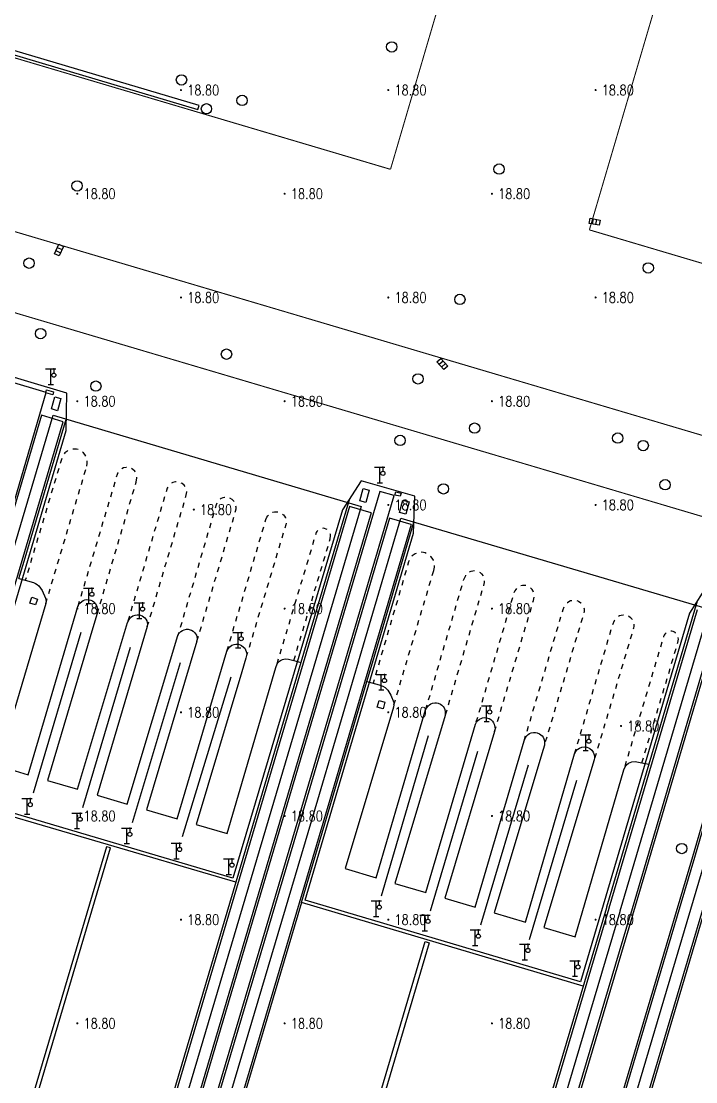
# Model space of a CAD drawing. Extents: x 404846 to 408477, y 3390929 to 3392894.
# Drawn here: x 407075.9 to 407141, y 3391818.7 to 3391921 of the extents above; entities that cross this region are included whole.
import ezdxf
from ezdxf.enums import TextEntityAlignment as Align

# ---------------------------------------------------------------- set-up
doc = ezdxf.new("R2010")
doc.units = 0
doc.header["$LTSCALE"] = 0.5
doc.header["$PDSIZE"] = 0.2
doc.linetypes.add('X6', pattern=[2, 1, -1])
doc.layers.get('0').update_dxf_attribs({"linetype": 'CONTINUOUS'})
for name, color, linetype in [('3221', 6, 'CONTINUOUS'), ('DLSS', 4, 'CONTINUOUS'), ('DMTZ', 3, 'CONTINUOUS'), ('FZTZ', 7, 'CONTINUOUS'), ('GCD', 1, 'CONTINUOUS'), ('GXYZ', 2, 'CONTINUOUS'), ('JMD', 6, 'CONTINUOUS'), ('SXSS', 5, 'CONTINUOUS'), ('ZBTZ', 3, 'CONTINUOUS')]:
    doc.layers.add(name, color=color, linetype=linetype)
doc.styles.add('HZ', font='rs.shx', dxfattribs={"width": 0.8, "bigfont": 'hztxt.shx'})
doc.linetypes.add('10422', pattern='A,0.75,[150,AAA.SHX,S=0.5,R=0,X=0,Y=0.5],1.5,[177,AAA.SHX,S=1,R=0,X=0,Y=0.4],0.75', length=3)
doc.linetypes.add('1161', pattern='A,0,[149,AAA.SHX,S=0.15,R=0,X=0,Y=0],-1.6', length=1.6)
doc.linetypes.add('447', pattern='A,8,-1,[148,AAA.SHX,S=1,R=0,X=0,Y=0],-1', length=10)

# ---------------------------------------------------------------- blocks, each defined once
blk = doc.blocks.new('gc063')
for p, q in [((-1, 3), (1, 3)), ((0, 0), (0, 3)), ((0.6, 3), (0.6, 2.2)), ((-0.5, 0), (0.5, 0))]:
    blk.add_line(p, q)
blk.add_circle((0.6, 1.8), 0.4)
blk.add_point((0.6, 3))
blk.add_point((0.6, 3))
blk = doc.blocks.new('GC200')
at = {"linetype": 'Continuous', "const_width": 0.2, "flags": 128}
blk.add_lwpolyline([(-0.1, 0, 1), (0.1, 0, 1)], format="xyb", close=True, dxfattribs=at)
blk = doc.blocks.new('gc188')
blk.add_circle((0, 0), 1)
blk = doc.blocks.new('gc041')
for p, q in [((-1, 0.5), (1, 0.5)), ((-1, -0.5), (-1, 0.5)), ((-0.33, 0.5), (-0.33, -0.5)), ((0.33, 0.5), (0.33, -0.5)), ((1, 0.5), (1, -0.5)), ((1, -0.5), (-1, -0.5))]:
    blk.add_line(p, q)

msp = doc.modelspace()

# ---------------------------------------------------------------- linework, layer by layer
at = {"layer": '3221', "color": 6}
for points in [[(407108.747, 3391874.221, 19.001), (407104.699, 3391860.541, 18.768), (407092.094, 3391818.024, 18.768), (407079.137, 3391774.197, 18.544), (407057.194, 3391700.198, 18.949), (407039.605, 3391640.884, 18.858), (407018.304, 3391569.073, 18.836), (406989.043, 3391470.426, 18.541), (406959.323, 3391479.241, 18.541), (407009.885, 3391649.699, 18.858), (407049.413, 3391782.998, 18.544), (407062.372, 3391826.833, 18.768), (407074.973, 3391869.338, 18.768), (407079.021, 3391883.017, 18.768)], [(407142.313, 3391864.314, 18.752), (407133.705, 3391835.192, 18.752), (407133.693, 3391835.15, 18.752), (407123.698, 3391801.509, 18.86), (407073.195, 3391631.071, 18.86), (407054.672, 3391568.668, 18.718), (407022.626, 3391460.478, 18.718), (406992.902, 3391469.282, 18.718), (407024.949, 3391577.472, 18.718), (407043.472, 3391639.877, 18.86), (407061.005, 3391699.048, 18.953), (407093.979, 3391810.327, 18.86), (407103.976, 3391843.979, 18.752), (407112.584, 3391873.101, 18.752)], [(407178.212, 3391853.639, 18.787), (407171.667, 3391831.249, 18.858), (407167.481, 3391817.332, 18.902), (407149.102, 3391755.281, 18.812), (407115.978, 3391643.552, 18.94), (407108.319, 3391617.721, 18.757), (407064.714, 3391470.606, 18.887), (407058.547, 3391449.803, 18.628), (407028.826, 3391458.613, 18.628), (407078.598, 3391626.531, 18.757), (407119.379, 3391764.089, 18.916), (407141.946, 3391840.062, 18.527), (407148.483, 3391862.426, 18.787)]]:
    msp.add_polyline3d(points, close=True, dxfattribs=at)
at = {"layer": 'DLSS', "linetype": 'Continuous', "const_width": 0.1, "flags": 128}
for points, elevation in [([(407111.573, 3391906.739), (407124.893, 3391952.11)], 18.839), ([(407143.197, 3391943.144), (407130.76, 3391900.9)], 18.777), ([(407111.573, 3391906.738), (407047.308, 3391925.792)], 18.628), ([(407367.089, 3391804.176), (407354.301, 3391811.716), (407344.136, 3391817.588), (407340.747, 3391819.428), (407337.252, 3391821.061), (407334.643, 3391822.202), (407330.95, 3391823.767), (407325.093, 3391826.137), (407319.888, 3391828.064), (407315.037, 3391829.644), (407306.957, 3391832.042), (407301.956, 3391833.518), (407293.282, 3391836.082), (407272.867, 3391842.283), (407249.473, 3391849.194), (407222.474, 3391857.176), (407202.576, 3391863.073), (407186.48, 3391867.8), (407042.76, 3391910.38)], 18.761), ([(407361.001, 3391798.68), (407350.4, 3391805.035), (407340.366, 3391810.949), (407337.132, 3391812.735), (407334.102, 3391814.2), (407331.677, 3391815.276), (407328.051, 3391816.85), (407322.384, 3391819.143), (407317.423, 3391820.979), (407312.808, 3391822.482), (407304.829, 3391824.85), (407299.831, 3391826.325), (407291.129, 3391828.898), (407270.715, 3391835.098), (407247.347, 3391842.002), (407220.345, 3391849.984), (407200.454, 3391855.88), (407184.358, 3391860.607), (407040.63, 3391903.189)], 18.764), ([(407190.951, 3391883.053), (407130.76, 3391900.9)], 18.726)]:
    msp.add_lwpolyline(points, dxfattribs=dict(at, elevation=elevation))
at = {"layer": 'DLSS', "linetype": 'X6', "flags": 128}
for points, elevation in [([(407082.271, 3391878.117), (407082.316, 3391878.404), (407082.315, 3391878.624), (407082.276, 3391878.84), (407082.2, 3391879.046), (407082.09, 3391879.236), (407081.948, 3391879.403), (407081.779, 3391879.544), (407081.487, 3391879.694), (407081.274, 3391879.75), (407081.056, 3391879.768), (407080.73, 3391879.724), (407080.524, 3391879.648), (407080.334, 3391879.538), (407080.167, 3391879.396), (407080.026, 3391879.227), (407079.917, 3391879.037), (407079.854, 3391878.87), (407076.339, 3391867.114)], 18.741), ([(407078.309, 3391864.863), (407082.271, 3391878.117)], 18.741), ([(407087.033, 3391876.572), (407087.104, 3391877.001), (407087.094, 3391877.17), (407087.054, 3391877.335), (407086.986, 3391877.491), (407086.892, 3391877.632), (407086.709, 3391877.808), (407086.565, 3391877.897), (407086.407, 3391877.959), (407086.24, 3391877.992), (407086.071, 3391877.996), (407085.822, 3391877.948), (407085.593, 3391877.836), (407085.461, 3391877.73), (407085.349, 3391877.603), (407085.26, 3391877.458), (407085.199, 3391877.304), (407081.399, 3391864.576)], 18.806), ([(407083.285, 3391863.894), (407087.033, 3391876.572)], 18.827), ([(407091.835, 3391875.184), (407091.9, 3391875.473), (407091.91, 3391875.644), (407091.89, 3391875.814), (407091.841, 3391875.978), (407091.764, 3391876.13), (407091.662, 3391876.267), (407091.469, 3391876.435), (407091.318, 3391876.516), (407091.156, 3391876.57), (407090.987, 3391876.595), (407090.816, 3391876.59), (407090.568, 3391876.527), (407090.415, 3391876.45), (407090.278, 3391876.348), (407090.161, 3391876.224), (407090.029, 3391876.004), (407086.2, 3391863.034)], 18.872), ([(407088.109, 3391862.638), (407091.835, 3391875.184)], 18.92), ([(407096.624, 3391873.761), (407096.671, 3391873.996), (407096.678, 3391874.167), (407096.655, 3391874.336), (407096.602, 3391874.499), (407096.523, 3391874.65), (407096.418, 3391874.786), (407096.291, 3391874.9), (407096.069, 3391875.027), (407095.906, 3391875.078), (407095.736, 3391875.1), (407095.565, 3391875.091), (407095.399, 3391875.054), (407095.241, 3391874.987), (407095.097, 3391874.895), (407094.972, 3391874.779), (407094.826, 3391874.568), (407094.758, 3391874.399), (407091.059, 3391861.779)], 19.003), ([(407092.9, 3391861.226), (407096.624, 3391873.761)], 19.024), ([(407099.548, 3391872.957), (407099.649, 3391873.181), (407099.739, 3391873.327), (407099.853, 3391873.455), (407099.987, 3391873.561), (407100.218, 3391873.673), (407100.385, 3391873.712), (407100.556, 3391873.722), (407100.726, 3391873.702), (407100.968, 3391873.618), (407101.114, 3391873.528), (407101.242, 3391873.414), (407101.348, 3391873.279), (407101.43, 3391873.129), (407101.484, 3391872.966), (407101.508, 3391872.796), (407101.503, 3391872.625), (407101.469, 3391872.457), (407097.691, 3391859.848)], 19.023), ([(407095.796, 3391860.278), (407099.548, 3391872.957)], 19.066), ([(407105.759, 3391871.105), (407105.799, 3391871.384), (407105.789, 3391871.511), (407105.757, 3391871.635), (407105.704, 3391871.751), (407105.631, 3391871.857), (407105.541, 3391871.948), (407105.38, 3391872.052), (407105.198, 3391872.111), (407105.071, 3391872.123), (407104.943, 3391872.113), (407104.819, 3391872.08), (407104.649, 3391871.993), (407104.55, 3391871.912), (407104.467, 3391871.814), (407104.403, 3391871.704), (407100.507, 3391858.708)], 19.069), ([(407102.249, 3391859.37), (407105.759, 3391871.105)], 19.108), ([(407115.739, 3391868.043), (407115.806, 3391868.382), (407115.813, 3391868.603), (407115.781, 3391868.823), (407115.712, 3391869.033), (407115.608, 3391869.229), (407115.471, 3391869.403), (407115.306, 3391869.551), (407115.118, 3391869.668), (407114.912, 3391869.751), (407114.584, 3391869.805), (407114.363, 3391869.793), (407114.147, 3391869.742), (407113.943, 3391869.655), (407113.674, 3391869.462), (407113.526, 3391869.297), (407113.409, 3391869.108), (407113.323, 3391868.891), (407109.893, 3391857.188)], 19.086), ([(407111.903, 3391855.107), (407115.739, 3391868.043)], 19.092), ([(407118.627, 3391867.133), (407118.762, 3391867.45), (407118.827, 3391867.577), (407118.927, 3391867.713), (407119.049, 3391867.829), (407119.19, 3391867.923), (407119.345, 3391867.991), (407119.509, 3391868.03), (407119.678, 3391868.041), (407119.928, 3391868.002), (407120.086, 3391867.94), (407120.23, 3391867.852), (407120.357, 3391867.74), (407120.506, 3391867.536), (407120.574, 3391867.381), (407120.613, 3391867.217), (407120.624, 3391867.048), (407120.605, 3391866.88), (407120.538, 3391866.598), (407116.84, 3391854.071)], 19.018), ([(407114.964, 3391854.606), (407118.627, 3391867.133)], 19.069), ([(407121.616, 3391852.541), (407125.37, 3391865.169), (407125.445, 3391865.567), (407125.439, 3391865.742), (407125.402, 3391865.913), (407125.336, 3391866.074), (407125.243, 3391866.222), (407125.126, 3391866.351), (407124.912, 3391866.503), (407124.752, 3391866.57), (407124.581, 3391866.609), (407124.32, 3391866.611), (407124.149, 3391866.574), (407123.912, 3391866.465), (407123.773, 3391866.359), (407123.654, 3391866.231), (407123.559, 3391866.084), (407123.484, 3391865.899), (407119.763, 3391853.223)], 18.914), ([(407124.465, 3391851.614), (407128.221, 3391864.277), (407128.334, 3391864.568), (407128.411, 3391864.724), (407128.515, 3391864.863), (407128.641, 3391864.982), (407128.786, 3391865.077), (407128.946, 3391865.146), (407129.201, 3391865.195), (407129.375, 3391865.19), (407129.545, 3391865.155), (407129.706, 3391865.091), (407129.921, 3391864.945), (407130.04, 3391864.819), (407130.136, 3391864.674), (407130.205, 3391864.514), (407130.245, 3391864.345), (407130.249, 3391864.085), (407130.213, 3391863.915), (407126.415, 3391851.222)], 18.82), ([(407129.338, 3391850.368), (407132.977, 3391862.742), (407133.171, 3391863.232), (407133.263, 3391863.38), (407133.378, 3391863.509), (407133.514, 3391863.617), (407133.667, 3391863.7), (407133.832, 3391863.755), (407134.004, 3391863.78), (407134.178, 3391863.775), (407134.348, 3391863.74), (407134.509, 3391863.676), (407134.725, 3391863.53), (407134.844, 3391863.404), (407134.94, 3391863.259), (407135.033, 3391863.016), (407135.058, 3391862.844), (407135.053, 3391862.67), (407135.018, 3391862.5), (407131.226, 3391849.792)], 18.717), ([(407139.304, 3391861.106), (407139.347, 3391861.427), (407139.342, 3391861.554), (407139.316, 3391861.678), (407139.268, 3391861.796), (407139.201, 3391861.904), (407139.068, 3391862.039), (407138.961, 3391862.108), (407138.844, 3391862.158), (407138.72, 3391862.187), (407138.53, 3391862.188), (407138.406, 3391862.162), (407138.288, 3391862.114), (407138.181, 3391862.047), (407138.045, 3391861.914), (407137.976, 3391861.807), (407137.921, 3391861.674), (407134.074, 3391848.841)], 18.664), ([(407135.827, 3391849.507), (407139.304, 3391861.106)], 18.628)]:
    msp.add_lwpolyline(points, dxfattribs=dict(at, elevation=elevation))
at = {"layer": 'DMTZ', "linetype": '10422', "flags": 128}
for points, elevation in [([(407075.731, 3391867.294), (407076.339, 3391867.114), (407077.125, 3391866.881), (407077.329, 3391866.81), (407077.472, 3391866.717), (407077.638, 3391866.563), (407077.964, 3391866.108), (407078.303, 3391865.392), (407078.332, 3391865.221), (407078.338, 3391865.07), (407078.309, 3391864.863), (407073.66, 3391849.241), (407076.623, 3391848.363), (407081.399, 3391864.576), (407081.508, 3391864.799), (407081.609, 3391864.9), (407081.794, 3391865.07), (407081.938, 3391865.153), (407082.095, 3391865.211), (407082.26, 3391865.24), (407082.509, 3391865.229), (407082.671, 3391865.186), (407082.822, 3391865.116), (407082.959, 3391865.02), (407083.078, 3391864.902), (407083.212, 3391864.691), (407083.288, 3391864.453), (407083.32, 3391864.301), (407083.322, 3391864.136), (407083.285, 3391863.894), (407082.956, 3391862.859), (407078.485, 3391847.811), (407081.388, 3391846.951), (407086.2, 3391863.034), (407086.363, 3391863.33), (407086.462, 3391863.464), (407086.583, 3391863.578), (407086.722, 3391863.669), (407086.954, 3391863.758), (407087.119, 3391863.782), (407087.285, 3391863.777), (407087.448, 3391863.744), (407087.602, 3391863.683), (407087.744, 3391863.596), (407087.868, 3391863.485), (407087.971, 3391863.355), (407088.05, 3391863.209), (407088.103, 3391863.051), (407088.127, 3391862.887), (407088.109, 3391862.638), (407083.262, 3391846.395), (407086.168, 3391845.534), (407091.059, 3391861.779), (407091.135, 3391861.929), (407091.235, 3391862.064), (407091.357, 3391862.179), (407091.498, 3391862.271), (407091.652, 3391862.338), (407091.9, 3391862.385), (407092.068, 3391862.38), (407092.233, 3391862.346), (407092.389, 3391862.284), (407092.532, 3391862.195), (407092.657, 3391862.084), (407092.762, 3391861.952), (407092.841, 3391861.804), (407092.894, 3391861.644), (407092.918, 3391861.478), (407092.9, 3391861.226), (407088.031, 3391844.982), (407090.998, 3391844.103), (407095.796, 3391860.278), (407095.92, 3391860.5), (407096.072, 3391860.692), (407096.269, 3391860.839), (407096.497, 3391860.93), (407096.659, 3391860.957), (407096.905, 3391860.943), (407097.063, 3391860.898), (407097.21, 3391860.827), (407097.403, 3391860.675), (407097.507, 3391860.548), (407097.587, 3391860.405), (407097.657, 3391860.239), (407097.697, 3391860.047), (407097.691, 3391859.848), (407097.628, 3391859.599), (407097.217, 3391858.28), (407092.824, 3391843.561), (407095.809, 3391842.676), (407100.507, 3391858.708), (407100.639, 3391859.04), (407100.777, 3391859.243), (407100.951, 3391859.362), (407101.162, 3391859.472), (407101.395, 3391859.528), (407101.74, 3391859.504), (407102.249, 3391859.37), (407102.93, 3391859.19)], 19.136), ([(407102.93, 3391859.19), (407096.651, 3391838.007), (407069.41, 3391845.971)], 18.84), ([(407130.159, 3391827.97), (407102.981, 3391836.044), (407105.228, 3391843.608), (407109.292, 3391857.36), (407110.493, 3391857.017), (407110.828, 3391856.894), (407111.043, 3391856.766), (407111.311, 3391856.511), (407111.618, 3391856.031), (407111.882, 3391855.335), (407111.903, 3391855.107), (407111.847, 3391854.883), (407107.194, 3391839.302), (407110.194, 3391838.413), (407114.964, 3391854.606), (407115.062, 3391854.777), (407115.201, 3391854.983), (407115.321, 3391855.096), (407115.459, 3391855.187), (407115.611, 3391855.253), (407115.854, 3391855.3), (407116.02, 3391855.296), (407116.182, 3391855.262), (407116.408, 3391855.161), (407116.541, 3391855.063), (407116.654, 3391854.942), (407116.746, 3391854.804), (407116.811, 3391854.652), (407116.858, 3391854.409), (407116.854, 3391854.244), (407116.84, 3391854.071), (407111.994, 3391837.879), (407114.976, 3391836.996), (407119.763, 3391853.223), (407119.875, 3391853.413), (407119.973, 3391853.546), (407120.16, 3391853.708), (407120.305, 3391853.787), (407120.462, 3391853.839), (407120.625, 3391853.864), (407120.79, 3391853.86), (407120.952, 3391853.827), (407121.106, 3391853.766), (407121.247, 3391853.68), (407121.425, 3391853.509), (407121.516, 3391853.371), (407121.582, 3391853.219), (407121.62, 3391853.059), (407121.653, 3391852.93), (407121.655, 3391852.77), (407121.616, 3391852.541), (407116.805, 3391836.453), (407119.754, 3391835.579), (407124.465, 3391851.614), (407124.521, 3391851.776), (407124.634, 3391851.985), (407124.738, 3391852.11), (407124.856, 3391852.226), (407124.992, 3391852.32), (407125.143, 3391852.389), (407125.385, 3391852.441), (407125.551, 3391852.44), (407125.714, 3391852.41), (407125.942, 3391852.314), (407126.078, 3391852.218), (407126.194, 3391852.1), (407126.288, 3391851.964), (407126.357, 3391851.813), (407126.423, 3391851.637), (407126.434, 3391851.401), (407126.415, 3391851.222), (407126.166, 3391850.362), (407121.586, 3391835.036), (407124.583, 3391834.148), (407129.338, 3391850.368), (407129.451, 3391850.605), (407129.546, 3391850.73), (407129.651, 3391850.827), (407129.807, 3391850.913), (407130.032, 3391851.011), (407130.274, 3391851.047), (407130.517, 3391851.019), (407130.672, 3391850.966), (407130.815, 3391850.887), (407130.999, 3391850.725), (407131.134, 3391850.52), (407131.212, 3391850.288), (407131.244, 3391850.127), (407131.247, 3391849.974), (407131.226, 3391849.792), (407126.368, 3391833.619), (407129.399, 3391832.721), (407134.074, 3391848.841), (407134.175, 3391849.06), (407134.325, 3391849.285), (407134.544, 3391849.464), (407134.842, 3391849.604), (407135.181, 3391849.624), (407135.827, 3391849.507), (407136.5, 3391849.385)], 19.036)]:
    msp.add_lwpolyline(points, dxfattribs=dict(at, elevation=elevation))
at = {"layer": 'FZTZ', "linetype": 'Continuous', "flags": 128}
for points, elevation in [([(407078.384, 3391885.46), (407079.064, 3391885.276), (407078.987, 3391884.992), (407078.308, 3391885.176), (407078.384, 3391885.46)], 19.368), ([(407079.192, 3391884.811), (407079.779, 3391884.642), (407079.44, 3391883.461), (407078.852, 3391883.63), (407079.192, 3391884.811)], 19.286), ([(407109.209, 3391874.617), (407108.609, 3391874.78), (407108.929, 3391875.955), (407109.529, 3391875.792), (407109.209, 3391874.617)], 19.982), ([(407112.519, 3391875.205), (407112.004, 3391875.326), (407112.078, 3391875.642), (407112.593, 3391875.521), (407112.519, 3391875.205)], 19.684), ([(407113.048, 3391873.495), (407112.448, 3391873.658), (407112.769, 3391874.833), (407113.368, 3391874.669), (407113.048, 3391873.495)], 19.982), ([(407077.317, 3391864.728), (407076.776, 3391864.905), (407076.964, 3391865.48), (407077.505, 3391865.303), (407077.317, 3391864.728)], 20.74), ([(407110.854, 3391854.718), (407110.28, 3391854.883), (407110.466, 3391855.529), (407111.04, 3391855.364), (407110.854, 3391854.718)], 20.841)]:
    msp.add_lwpolyline(points, close=True, dxfattribs=dict(at, elevation=elevation))
at = {"layer": 'JMD', "linetype": '447', "flags": 128}
for points, elevation in [([(407147.733, 3391840.053), (407146.155, 3391840.547), (407144.78, 3391835.907), (407142.587, 3391836.545), (407150.857, 3391864.316), (407147.929, 3391865.173), (407144.216, 3391866.26), (407142.259, 3391866.833), (407140.407, 3391863.946), (407129.908, 3391828.381), (407103.345, 3391836.267), (407113.794, 3391871.64), (407113.923, 3391875.228), (407108.739, 3391876.704), (407106.935, 3391873.89), (407096.369, 3391838.382), (407069.835, 3391846.237), (407080.272, 3391881.548), (407080.361, 3391885.164), (407072.774, 3391887.41), (407070.919, 3391884.314), (407060.468, 3391849.028)], 20.567), ([(407081.712, 3391862.078), (407077.103, 3391846.588)], 20.232), ([(407081.906, 3391845.189), (407086.475, 3391860.649)], 20.387), ([(407086.684, 3391843.737), (407091.324, 3391859.19)], 20.503), ([(407096.157, 3391857.753), (407091.484, 3391842.357)], 20.503), ([(407115.191, 3391852.093), (407110.678, 3391836.655)], 20.603), ([(407115.441, 3391835.247), (407120.006, 3391850.645)], 20.603), ([(407124.847, 3391849.27), (407120.249, 3391833.852)], 20.603), ([(407124.98, 3391832.455), (407129.536, 3391847.822)], 20.491)]:
    msp.add_lwpolyline(points, dxfattribs=dict(at, elevation=elevation))
at = {"layer": 'SXSS', "linetype": 'Continuous', "elevation": 18.56, "flags": 128}
msp.add_lwpolyline([(407047.264, 3391926.143), (407092.988, 3391912.521), (407093.102, 3391912.904), (407047.368, 3391926.493)], dxfattribs=at)
at = {"layer": 'SXSS', "linetype": 'Continuous', "flags": 128}
for points, elevation in [([(407037.346, 3391682.024), (407042.474, 3391699.347), (407048.91, 3391721.043), (407059.334, 3391756.217), (407069.804, 3391791.621), (407084.558, 3391841.302), (407084.174, 3391841.416), (407069.421, 3391791.734), (407058.951, 3391756.33), (407048.527, 3391721.157), (407042.091, 3391699.461), (407036.963, 3391682.137), (407019.481, 3391623.294), (406987.136, 3391514.04), (406987.519, 3391513.926), (407019.864, 3391623.18), (407037.346, 3391682.024)], 18.846), ([(407115.291, 3391832.15), (407101.98, 3391787.116), (407062.983, 3391655.608), (407054.627, 3391627.476), (407045.13, 3391595.381), (407035.762, 3391563.758), (407026.044, 3391530.975), (407018.304, 3391504.819), (407017.921, 3391504.932), (407025.661, 3391531.088), (407035.378, 3391563.871), (407044.746, 3391595.494), (407054.243, 3391627.59), (407062.599, 3391655.722), (407101.596, 3391787.229), (407114.908, 3391832.264), (407115.291, 3391832.15)], 18.727)]:
    msp.add_lwpolyline(points, close=True, dxfattribs=dict(at, elevation=elevation))
at = {"layer": 'ZBTZ', "linetype": '1161', "flags": 128}
for points, elevation in [([(406958.09, 3391479.46), (407008.685, 3391650.055), (407048.213, 3391783.353), (407061.172, 3391827.189), (407073.773, 3391869.693), (407078.351, 3391885.216), (407074.576, 3391886.339), (407073.859, 3391883.915), (407049.579, 3391801.842), (407019.031, 3391698.755), (407006.293, 3391655.918), (406954.396, 3391480.722)], 18.708), ([(407077.906, 3391883.017), (407073.948, 3391869.641), (407061.348, 3391827.137), (407048.388, 3391783.301), (407008.86, 3391650.003), (406958.417, 3391479.83), (406960.472, 3391479.22)], 18.704), ([(406960.472, 3391479.22), (407010.947, 3391649.384), (407050.475, 3391782.683), (407063.435, 3391826.519), (407076.035, 3391869.023), (407079.993, 3391882.399)], 18.708), ([(407075.731, 3391867.294), (407076.227, 3391868.966), (407080.301, 3391882.734)], 18.768), ([(407079.993, 3391882.399), (407077.906, 3391883.017)], 18.832), ([(406991.688, 3391469.641), (407021.236, 3391569.395), (407023.735, 3391577.832), (407042.181, 3391640.177), (407059.791, 3391699.407), (407092.765, 3391810.687), (407102.762, 3391844.338), (407111.912, 3391875.295), (407110.548, 3391875.68), (407105.934, 3391860.175), (407093.33, 3391817.658), (407080.373, 3391773.831), (407058.429, 3391699.831), (407040.83, 3391640.52), (407019.53, 3391568.709), (406990.268, 3391470.062)], 18.799), ([(407107.607, 3391874.228), (407103.657, 3391860.85), (407091.053, 3391818.332), (407078.096, 3391774.505), (407056.152, 3391700.506), (407038.517, 3391641.206), (407017.217, 3391569.395), (406988.116, 3391471.071)], 18.782), ([(407107.622, 3391874.962), (407103.441, 3391860.914), (407102.93, 3391859.19)], 18.866), ([(407109.722, 3391873.603), (407107.607, 3391874.228)], 18.981), ([(407109.722, 3391873.603), (407105.742, 3391860.232), (407093.138, 3391817.715), (407080.181, 3391773.888), (407058.237, 3391699.888), (407040.622, 3391640.582), (407019.321, 3391568.771), (406990.16, 3391470.464)], 18.779), ([(407111.474, 3391873.105), (407102.954, 3391844.281), (407092.957, 3391810.63), (407059.983, 3391699.35), (407042.39, 3391640.115), (407023.927, 3391577.775), (407021.422, 3391569.321), (406991.961, 3391469.856)], 18.816), ([(407113.556, 3391872.49), (407111.474, 3391873.105)], 18.956), ([(407113.556, 3391872.49), (407109.63, 3391859.208), (407105.036, 3391843.665), (407095.038, 3391810.012), (407062.065, 3391698.734), (407044.531, 3391639.563), (407026.008, 3391577.158), (406994.034, 3391469.211)], 18.849), ([(407109.292, 3391857.36), (407109.825, 3391859.161), (407113.833, 3391872.722)], 18.933), ([(407144.077, 3391865.79), (407134.926, 3391834.83), (407134.913, 3391834.788), (407124.919, 3391801.147), (407074.416, 3391630.709), (407055.893, 3391568.306), (407023.847, 3391460.116)], 18.773), ([(407141.143, 3391865.093), (407136.5, 3391849.385)], 18.752), ([(407141.152, 3391864.272), (407132.649, 3391835.504), (407132.637, 3391835.464), (407122.643, 3391801.822), (407072.139, 3391631.384), (407053.616, 3391568.981), (407021.653, 3391461.071)], 18.773), ([(407147.789, 3391864.693), (407140.705, 3391840.43), (407118.131, 3391764.458), (407077.35, 3391626.901), (407027.578, 3391458.983)], 18.753), ([(407150.433, 3391864.44), (407143.2, 3391839.69), (407120.632, 3391763.717), (407079.85, 3391626.16), (407030.078, 3391458.242)], 18.749), ([(407143.218, 3391863.661), (407134.714, 3391834.893), (407134.702, 3391834.851), (407124.708, 3391801.21), (407074.204, 3391630.772), (407055.682, 3391568.369), (407023.718, 3391460.459)], 18.773), ([(407147.367, 3391862.553), (407140.891, 3391840.375), (407118.318, 3391764.403), (407077.536, 3391626.846), (407027.86, 3391459.25)], 18.748), ([(407149.476, 3391861.937), (407142.992, 3391839.752), (407120.424, 3391763.779), (407079.642, 3391626.221), (407029.966, 3391458.626)], 18.748), ([(407136.5, 3391849.385), (407132.418, 3391835.573), (407132.406, 3391835.532), (407122.412, 3391801.891), (407071.908, 3391631.453), (407053.385, 3391569.05), (407021.339, 3391460.859)], 18.773), ([(407096.651, 3391838.007), (407090.837, 3391818.396), (407077.88, 3391774.569), (407055.936, 3391700.57), (407038.32, 3391641.265), (407017.019, 3391569.454), (406987.819, 3391470.819), (406986.268, 3391465.599), (406959.049, 3391473.678), (406960.577, 3391478.87)], 18.701), ([(407102.981, 3391836.044), (407095.23, 3391809.955), (407062.256, 3391698.677), (407044.723, 3391639.506), (407026.2, 3391577.101), (406994.154, 3391468.911)], 18.814)]:
    msp.add_lwpolyline(points, dxfattribs=dict(at, elevation=elevation))

# ---------------------------------------------------------------- block references
at = {"layer": 'DLSS', "linetype": 'Continuous', "xscale": 0.5, "yscale": 0.5}
for p in [(407078.795, 3391885.987, 18.674), (407110.54, 3391876.521, 19.043), (407082.463, 3391864.861, 19.075), (407087.344, 3391863.428, 19.11), (407096.868, 3391860.579, 19.206), (407110.688, 3391856.538, 19.234), (407120.845, 3391853.5, 19.067), (407130.408, 3391850.69, 18.955), (407076.518, 3391844.57, 18.845), (407081.328, 3391843.164, 18.845), (407086.127, 3391841.716, 18.674), (407090.923, 3391840.254, 18.674), (407095.977, 3391838.74, 18.674), (407110.193, 3391834.685, 19.206), (407114.89, 3391833.32, 19.206), (407119.745, 3391831.887, 19.206), (407124.529, 3391830.512, 19.206), (407129.37, 3391828.922, 19.206)]:
    msp.add_blockref('gc063', p, dxfattribs=at)
at = {"layer": 'GCD', "linetype": 'Continuous'}
ref = msp.add_blockref('GC200', (407091.358, 3391914.379, 18.8), dxfattribs=dict(at, xscale=0.5, yscale=0.5, zscale=0.5))
ref.add_attrib('height', '18.80', dxfattribs={"linetype": 'Continuous', "height": 1, "style": 'HZ', "width": 0.8}).set_placement((407091.958, 3391914.379, 18.8), align=Align.MIDDLE_LEFT)
ref = msp.add_blockref('GC200', (407111.358, 3391914.379, 18.8), dxfattribs=dict(at, xscale=0.5, yscale=0.5, zscale=0.5))
ref.add_attrib('height', '18.80', dxfattribs={"linetype": 'Continuous', "height": 1, "style": 'HZ', "width": 0.8}).set_placement((407111.958, 3391914.379, 18.8), align=Align.MIDDLE_LEFT)
ref = msp.add_blockref('GC200', (407131.358, 3391914.379, 18.8), dxfattribs=dict(at, xscale=0.5, yscale=0.5, zscale=0.5))
ref.add_attrib('height', '18.80', dxfattribs={"linetype": 'Continuous', "height": 1, "style": 'HZ', "width": 0.8}).set_placement((407131.958, 3391914.379, 18.8), align=Align.MIDDLE_LEFT)
ref = msp.add_blockref('GC200', (407081.358, 3391904.379, 18.8), dxfattribs=dict(at, xscale=0.5, yscale=0.5, zscale=0.5))
ref.add_attrib('height', '18.80', dxfattribs={"linetype": 'Continuous', "height": 1, "style": 'HZ', "width": 0.8}).set_placement((407081.958, 3391904.379, 18.8), align=Align.MIDDLE_LEFT)
ref = msp.add_blockref('GC200', (407101.358, 3391904.379, 18.8), dxfattribs=dict(at, xscale=0.5, yscale=0.5, zscale=0.5))
ref.add_attrib('height', '18.80', dxfattribs={"linetype": 'Continuous', "height": 1, "style": 'HZ', "width": 0.8}).set_placement((407101.958, 3391904.379, 18.8), align=Align.MIDDLE_LEFT)
ref = msp.add_blockref('GC200', (407121.358, 3391904.379, 18.8), dxfattribs=dict(at, xscale=0.5, yscale=0.5, zscale=0.5))
ref.add_attrib('height', '18.80', dxfattribs={"linetype": 'Continuous', "height": 1, "style": 'HZ', "width": 0.8}).set_placement((407121.958, 3391904.379, 18.8), align=Align.MIDDLE_LEFT)
ref = msp.add_blockref('GC200', (407091.358, 3391894.379, 18.8), dxfattribs=dict(at, xscale=0.5, yscale=0.5, zscale=0.5))
ref.add_attrib('height', '18.80', dxfattribs={"linetype": 'Continuous', "height": 1, "style": 'HZ', "width": 0.8}).set_placement((407091.958, 3391894.379, 18.8), align=Align.MIDDLE_LEFT)
ref = msp.add_blockref('GC200', (407111.358, 3391894.379, 18.8), dxfattribs=dict(at, xscale=0.5, yscale=0.5, zscale=0.5))
ref.add_attrib('height', '18.80', dxfattribs={"linetype": 'Continuous', "height": 1, "style": 'HZ', "width": 0.8}).set_placement((407111.958, 3391894.379, 18.8), align=Align.MIDDLE_LEFT)
ref = msp.add_blockref('GC200', (407131.358, 3391894.379, 18.8), dxfattribs=dict(at, xscale=0.5, yscale=0.5, zscale=0.5))
ref.add_attrib('height', '18.80', dxfattribs={"linetype": 'Continuous', "height": 1, "style": 'HZ', "width": 0.8}).set_placement((407131.958, 3391894.379, 18.8), align=Align.MIDDLE_LEFT)
ref = msp.add_blockref('GC200', (407081.358, 3391884.379, 18.8), dxfattribs=dict(at, xscale=0.5, yscale=0.5, zscale=0.5))
ref.add_attrib('height', '18.80', dxfattribs={"linetype": 'Continuous', "height": 1, "style": 'HZ', "width": 0.8}).set_placement((407081.958, 3391884.379, 18.8), align=Align.MIDDLE_LEFT)
ref = msp.add_blockref('GC200', (407101.358, 3391884.379, 18.8), dxfattribs=dict(at, xscale=0.5, yscale=0.5, zscale=0.5))
ref.add_attrib('height', '18.80', dxfattribs={"linetype": 'Continuous', "height": 1, "style": 'HZ', "width": 0.8}).set_placement((407101.958, 3391884.379, 18.8), align=Align.MIDDLE_LEFT)
ref = msp.add_blockref('GC200', (407121.358, 3391884.379, 18.8), dxfattribs=dict(at, xscale=0.5, yscale=0.5, zscale=0.5))
ref.add_attrib('height', '18.80', dxfattribs={"linetype": 'Continuous', "height": 1, "style": 'HZ', "width": 0.8}).set_placement((407121.958, 3391884.379, 18.8), align=Align.MIDDLE_LEFT)
ref = msp.add_blockref('GC200', (407092.6, 3391873.924, 18.8), dxfattribs=dict(at, xscale=0.5, yscale=0.5, zscale=0.5))
ref.add_attrib('height', '18.80', dxfattribs={"linetype": 'Continuous', "height": 1, "style": 'HZ', "width": 0.8}).set_placement((407093.2, 3391873.924, 18.8), align=Align.MIDDLE_LEFT)
ref = msp.add_blockref('GC200', (407111.358, 3391874.379, 18.8), dxfattribs=dict(at, xscale=0.5, yscale=0.5, zscale=0.5))
ref.add_attrib('height', '18.80', dxfattribs={"linetype": 'Continuous', "height": 1, "style": 'HZ', "width": 0.8}).set_placement((407111.958, 3391874.379, 18.8), align=Align.MIDDLE_LEFT)
ref = msp.add_blockref('GC200', (407131.358, 3391874.379, 18.8), dxfattribs=dict(at, xscale=0.5, yscale=0.5, zscale=0.5))
ref.add_attrib('height', '18.80', dxfattribs={"linetype": 'Continuous', "height": 1, "style": 'HZ', "width": 0.8}).set_placement((407131.958, 3391874.379, 18.8), align=Align.MIDDLE_LEFT)
ref = msp.add_blockref('GC200', (407081.358, 3391864.379, 18.8), dxfattribs=dict(at, xscale=0.5, yscale=0.5, zscale=0.5))
ref.add_attrib('height', '18.80', dxfattribs={"linetype": 'Continuous', "height": 1, "style": 'HZ', "width": 0.8}).set_placement((407081.958, 3391864.379, 18.8), align=Align.MIDDLE_LEFT)
ref = msp.add_blockref('GC200', (407101.358, 3391864.379, 18.8), dxfattribs=dict(at, xscale=0.5, yscale=0.5, zscale=0.5))
ref.add_attrib('height', '18.80', dxfattribs={"linetype": 'Continuous', "height": 1, "style": 'HZ', "width": 0.8}).set_placement((407101.958, 3391864.379, 18.8), align=Align.MIDDLE_LEFT)
ref = msp.add_blockref('GC200', (407121.358, 3391864.379, 18.8), dxfattribs=dict(at, xscale=0.5, yscale=0.5, zscale=0.5))
ref.add_attrib('height', '18.80', dxfattribs={"linetype": 'Continuous', "height": 1, "style": 'HZ', "width": 0.8}).set_placement((407121.958, 3391864.379, 18.8), align=Align.MIDDLE_LEFT)
ref = msp.add_blockref('GC200', (407091.358, 3391854.379, 18.8), dxfattribs=dict(at, xscale=0.5, yscale=0.5, zscale=0.5))
ref.add_attrib('height', '18.80', dxfattribs={"linetype": 'Continuous', "height": 1, "style": 'HZ', "width": 0.8}).set_placement((407091.958, 3391854.379, 18.8), align=Align.MIDDLE_LEFT)
ref = msp.add_blockref('GC200', (407111.358, 3391854.379, 18.8), dxfattribs=dict(at, xscale=0.5, yscale=0.5, zscale=0.5))
ref.add_attrib('height', '18.80', dxfattribs={"linetype": 'Continuous', "height": 1, "style": 'HZ', "width": 0.8}).set_placement((407111.958, 3391854.379, 18.8), align=Align.MIDDLE_LEFT)
ref = msp.add_blockref('GC200', (407133.818, 3391853.059, 18.8), dxfattribs=dict(at, xscale=0.5, yscale=0.5, zscale=0.5))
ref.add_attrib('height', '18.80', dxfattribs={"linetype": 'Continuous', "height": 1, "style": 'HZ', "width": 0.8}).set_placement((407134.418, 3391853.059, 18.8), align=Align.MIDDLE_LEFT)
ref = msp.add_blockref('GC200', (407081.358, 3391844.379, 18.8), dxfattribs=dict(at, xscale=0.5, yscale=0.5, zscale=0.5))
ref.add_attrib('height', '18.80', dxfattribs={"linetype": 'Continuous', "height": 1, "style": 'HZ', "width": 0.8}).set_placement((407081.958, 3391844.379, 18.8), align=Align.MIDDLE_LEFT)
ref = msp.add_blockref('GC200', (407101.358, 3391844.379, 18.8), dxfattribs=dict(at, xscale=0.5, yscale=0.5, zscale=0.5))
ref.add_attrib('height', '18.80', dxfattribs={"linetype": 'Continuous', "height": 1, "style": 'HZ', "width": 0.8}).set_placement((407101.958, 3391844.379, 18.8), align=Align.MIDDLE_LEFT)
ref = msp.add_blockref('GC200', (407121.358, 3391844.379, 18.8), dxfattribs=dict(at, xscale=0.5, yscale=0.5, zscale=0.5))
ref.add_attrib('height', '18.80', dxfattribs={"linetype": 'Continuous', "height": 1, "style": 'HZ', "width": 0.8}).set_placement((407121.958, 3391844.379, 18.8), align=Align.MIDDLE_LEFT)
ref = msp.add_blockref('GC200', (407091.358, 3391834.379, 18.8), dxfattribs=dict(at, xscale=0.5, yscale=0.5, zscale=0.5))
ref.add_attrib('height', '18.80', dxfattribs={"linetype": 'Continuous', "height": 1, "style": 'HZ', "width": 0.8}).set_placement((407091.958, 3391834.379, 18.8), align=Align.MIDDLE_LEFT)
ref = msp.add_blockref('GC200', (407111.358, 3391834.379, 18.8), dxfattribs=dict(at, xscale=0.5, yscale=0.5, zscale=0.5))
ref.add_attrib('height', '18.80', dxfattribs={"linetype": 'Continuous', "height": 1, "style": 'HZ', "width": 0.8}).set_placement((407111.958, 3391834.379, 18.8), align=Align.MIDDLE_LEFT)
ref = msp.add_blockref('GC200', (407131.358, 3391834.379, 18.8), dxfattribs=dict(at, xscale=0.5, yscale=0.5, zscale=0.5))
ref.add_attrib('height', '18.80', dxfattribs={"linetype": 'Continuous', "height": 1, "style": 'HZ', "width": 0.8}).set_placement((407131.958, 3391834.379, 18.8), align=Align.MIDDLE_LEFT)
ref = msp.add_blockref('GC200', (407081.358, 3391824.379, 18.8), dxfattribs=dict(at, xscale=0.5, yscale=0.5, zscale=0.5))
ref.add_attrib('height', '18.80', dxfattribs={"linetype": 'Continuous', "height": 1, "style": 'HZ', "width": 0.8}).set_placement((407081.958, 3391824.379, 18.8), align=Align.MIDDLE_LEFT)
ref = msp.add_blockref('GC200', (407101.358, 3391824.379, 18.8), dxfattribs=dict(at, xscale=0.5, yscale=0.5, zscale=0.5))
ref.add_attrib('height', '18.80', dxfattribs={"linetype": 'Continuous', "height": 1, "style": 'HZ', "width": 0.8}).set_placement((407101.958, 3391824.379, 18.8), align=Align.MIDDLE_LEFT)
ref = msp.add_blockref('GC200', (407121.358, 3391824.379, 18.8), dxfattribs=dict(at, xscale=0.5, yscale=0.5, zscale=0.5))
ref.add_attrib('height', '18.80', dxfattribs={"linetype": 'Continuous', "height": 1, "style": 'HZ', "width": 0.8}).set_placement((407121.958, 3391824.379, 18.8), align=Align.MIDDLE_LEFT)
at = {"layer": 'GXYZ', "linetype": 'Continuous', "xscale": 0.5, "yscale": 0.5}
for p in [(407111.689, 3391918.545, 18.636), (407091.408, 3391915.362, 18.494), (407093.819, 3391912.576, 18.554), (407097.253, 3391913.39, 18.494), (407122.044, 3391906.767, 18.625), (407081.338, 3391905.141, 18.554), (407076.706, 3391897.691, 18.367), (407136.445, 3391897.224, 18.475), (407118.267, 3391894.192, 18.698), (407077.819, 3391890.891, 18.475), (407095.752, 3391888.913, 18.698), (407114.227, 3391886.532, 18.698), (407083.148, 3391885.832, 18.584), (407119.692, 3391881.782, 18.902), (407133.492, 3391880.82, 18.535), (407112.499, 3391880.597, 18.955), (407135.954, 3391880.095, 18.535), (407116.679, 3391875.924, 18.955), (407138.06, 3391876.321, 18.535), (407139.673, 3391841.24, 18.352)]:
    msp.add_blockref('gc188', p, dxfattribs=at)
for p, rotation in [((407131.271, 3391901.683, 18.549), 169.9603279507726), ((407079.586, 3391898.952, 18.391), 65.32761724058048), ((407116.572, 3391887.962, 18.729), 311.5954949071126)]:
    msp.add_blockref('gc041', p, dxfattribs=dict(at, rotation=rotation))

doc.saveas('drawing.dxf')
